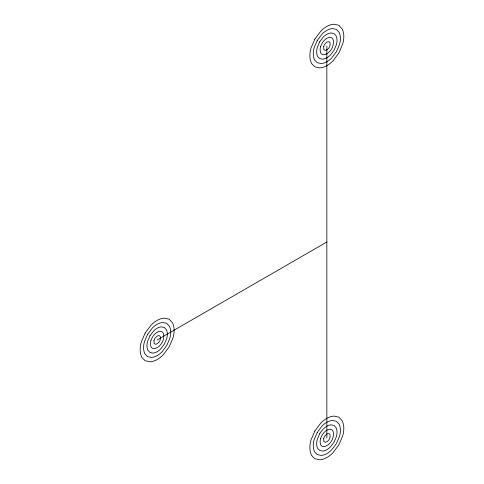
<?xml version="1.0" encoding="UTF-8"?>
<svg xmlns="http://www.w3.org/2000/svg" width="484" height="484" viewBox="0 0 484 484"><rect width="100%" height="100%" fill="white"/><g stroke="black" fill="none" stroke-linecap="round" stroke-linejoin="round"><path stroke-width="0.73" d="M157.155 339.974L326.845 242M326.845 46.053L326.845 437.947M150.82 340.766L150.367 343.894L151.026 346.955L152.351 348.286L154.342 348.716C160.779 347.27 165.286 339.466 163.32 333.167L161.952 331.661L159.962 331.231C155.219 332.066 152.303 336.519 150.82 340.766M153.985 340.367L154.087 343.465L155.745 344.342C158.97 343.622 161.22 339.72 160.234 336.568L159.551 335.817L158.558 335.6L157.155 336.053L154.753 338.588L153.985 340.367M320.511 46.851L320.057 49.973L320.723 53.04L322.048 54.371L324.038 54.795C330.475 53.349 334.976 45.55 333.01 39.246L331.649 37.74L329.658 37.31C324.915 38.151 321.993 42.604 320.511 46.851M323.681 46.452L323.784 49.55L325.442 50.427C328.66 49.701 330.911 45.805 329.931 42.652L329.247 41.896L328.255 41.684L326.845 42.138L324.449 44.667L323.681 46.452M320.511 438.74L320.057 441.862L320.723 444.929L322.048 446.26L324.038 446.69C330.475 445.238 334.976 437.439 333.01 431.141L331.649 429.629L329.658 429.205C324.915 430.04 321.993 434.493 320.511 438.74M323.681 438.341L323.784 441.438L325.442 442.315C328.66 441.589 330.911 437.693 329.931 434.541L329.247 433.791L328.255 433.573L326.845 434.027L324.449 436.562L323.681 438.341M145.152 333.046L141.322 341.958A27.425 27.425 0 0 0 140.185 349.769A18.592 18.592 0 0 0 141.836 357.434L145.152 360.755L150.125 361.826A17.509 17.509 0 0 0 157.155 359.57A27.425 27.425 0 0 0 163.35 354.675L169.152 346.901L172.988 337.989A27.425 27.425 0 0 0 174.125 330.173A17.509 17.509 0 0 0 172.564 322.955L169.152 319.192L164.185 318.115A17.509 17.509 0 0 0 157.155 320.378A27.425 27.425 0 0 0 150.954 325.266L145.152 333.046M147.553 334.432L144.486 341.559A21.937 21.937 0 0 0 143.579 347.808A14.877 14.877 0 0 0 144.898 353.943L147.553 356.599L151.528 357.458A14.006 14.006 0 0 0 157.155 355.649A21.937 21.937 0 0 0 162.11 351.735L166.75 345.516L169.817 338.383A21.937 21.937 0 0 0 170.731 332.133A14.006 14.006 0 0 0 169.485 326.361L166.75 323.348L162.775 322.489A14.006 14.006 0 0 0 157.155 324.298A21.937 21.937 0 0 0 152.194 328.206L147.553 334.432M149.955 335.817L147.656 341.166A16.456 16.456 0 0 0 146.973 345.848A11.156 11.156 0 0 0 147.965 350.446L149.955 352.443L152.938 353.084A10.509 10.509 0 0 0 157.155 351.729A16.456 16.456 0 0 0 160.869 348.795L164.354 344.13L166.653 338.782A16.456 16.456 0 0 0 167.337 334.093A10.509 10.509 0 0 0 166.399 329.761L164.354 327.505L161.372 326.857A10.509 10.509 0 0 0 157.155 328.219A16.456 16.456 0 0 0 153.434 331.147L149.955 335.817M314.848 39.125L311.012 48.043A27.425 27.425 0 0 0 309.875 55.854A18.592 18.592 0 0 0 311.533 63.519L314.848 66.84L319.815 67.911A17.509 17.509 0 0 0 326.845 65.649A27.425 27.425 0 0 0 333.046 60.76L338.848 52.98L342.678 44.068A27.425 27.425 0 0 0 343.815 36.258A17.509 17.509 0 0 0 342.261 29.04L338.848 25.271L333.875 24.2A17.509 17.509 0 0 0 326.845 26.463A27.425 27.425 0 0 0 320.65 31.351L314.848 39.125M317.25 40.511L314.183 47.644A21.937 21.937 0 0 0 313.269 53.893A14.877 14.877 0 0 0 314.594 60.022L317.25 62.684L321.225 63.537A14.006 14.006 0 0 0 326.845 61.728A21.937 21.937 0 0 0 331.806 57.82L336.447 51.594L339.514 44.468A21.937 21.937 0 0 0 340.421 38.218A14.006 14.006 0 0 0 339.175 32.446L336.447 29.427L332.472 28.568A14.006 14.006 0 0 0 326.845 30.377A21.937 21.937 0 0 0 321.89 34.291L317.25 40.511M319.646 41.896L317.347 47.244A16.456 16.456 0 0 0 316.663 51.933A11.156 11.156 0 0 0 317.655 56.531L319.646 58.528L322.628 59.169A10.509 10.509 0 0 0 326.845 57.814A16.456 16.456 0 0 0 330.566 54.88L334.045 50.209L336.344 44.867A16.456 16.456 0 0 0 337.027 40.178A10.509 10.509 0 0 0 336.096 35.846L334.045 33.584L331.062 32.942A10.509 10.509 0 0 0 326.845 34.297A16.456 16.456 0 0 0 323.13 37.232L319.646 41.896M314.848 431.02L311.012 439.932A27.425 27.425 0 0 0 309.875 447.742A18.592 18.592 0 0 0 311.533 455.408L314.848 458.729L319.815 459.8A17.509 17.509 0 0 0 326.845 457.537A27.425 27.425 0 0 0 333.046 452.649L338.848 444.875L342.678 435.957A27.425 27.425 0 0 0 343.815 428.146A17.509 17.509 0 0 0 342.261 420.929L338.848 417.16L333.875 416.089A17.509 17.509 0 0 0 326.845 418.351A27.425 27.425 0 0 0 320.65 423.24L314.848 431.02M317.25 432.406L314.183 439.532A21.937 21.937 0 0 0 313.269 445.782A14.877 14.877 0 0 0 314.594 451.911L317.25 454.573L321.225 455.432A14.006 14.006 0 0 0 326.845 453.623A21.937 21.937 0 0 0 331.806 449.709L336.447 443.489L339.514 436.356A21.937 21.937 0 0 0 340.421 430.107A14.006 14.006 0 0 0 339.175 424.335L336.447 421.316L332.472 420.463A14.006 14.006 0 0 0 326.845 422.272A21.937 21.937 0 0 0 321.89 426.18L317.25 432.406M319.646 433.791L317.347 439.133A16.456 16.456 0 0 0 316.663 443.822A11.156 11.156 0 0 0 317.655 448.42L319.646 450.416L322.628 451.058A10.509 10.509 0 0 0 326.845 449.703A16.456 16.456 0 0 0 330.566 446.768L334.045 442.104L336.344 436.756A16.456 16.456 0 0 0 337.027 432.067A10.509 10.509 0 0 0 336.096 427.735L334.045 425.472L331.062 424.831A10.509 10.509 0 0 0 326.845 426.186A16.456 16.456 0 0 0 323.13 429.12L319.646 433.791"/></g></svg>
